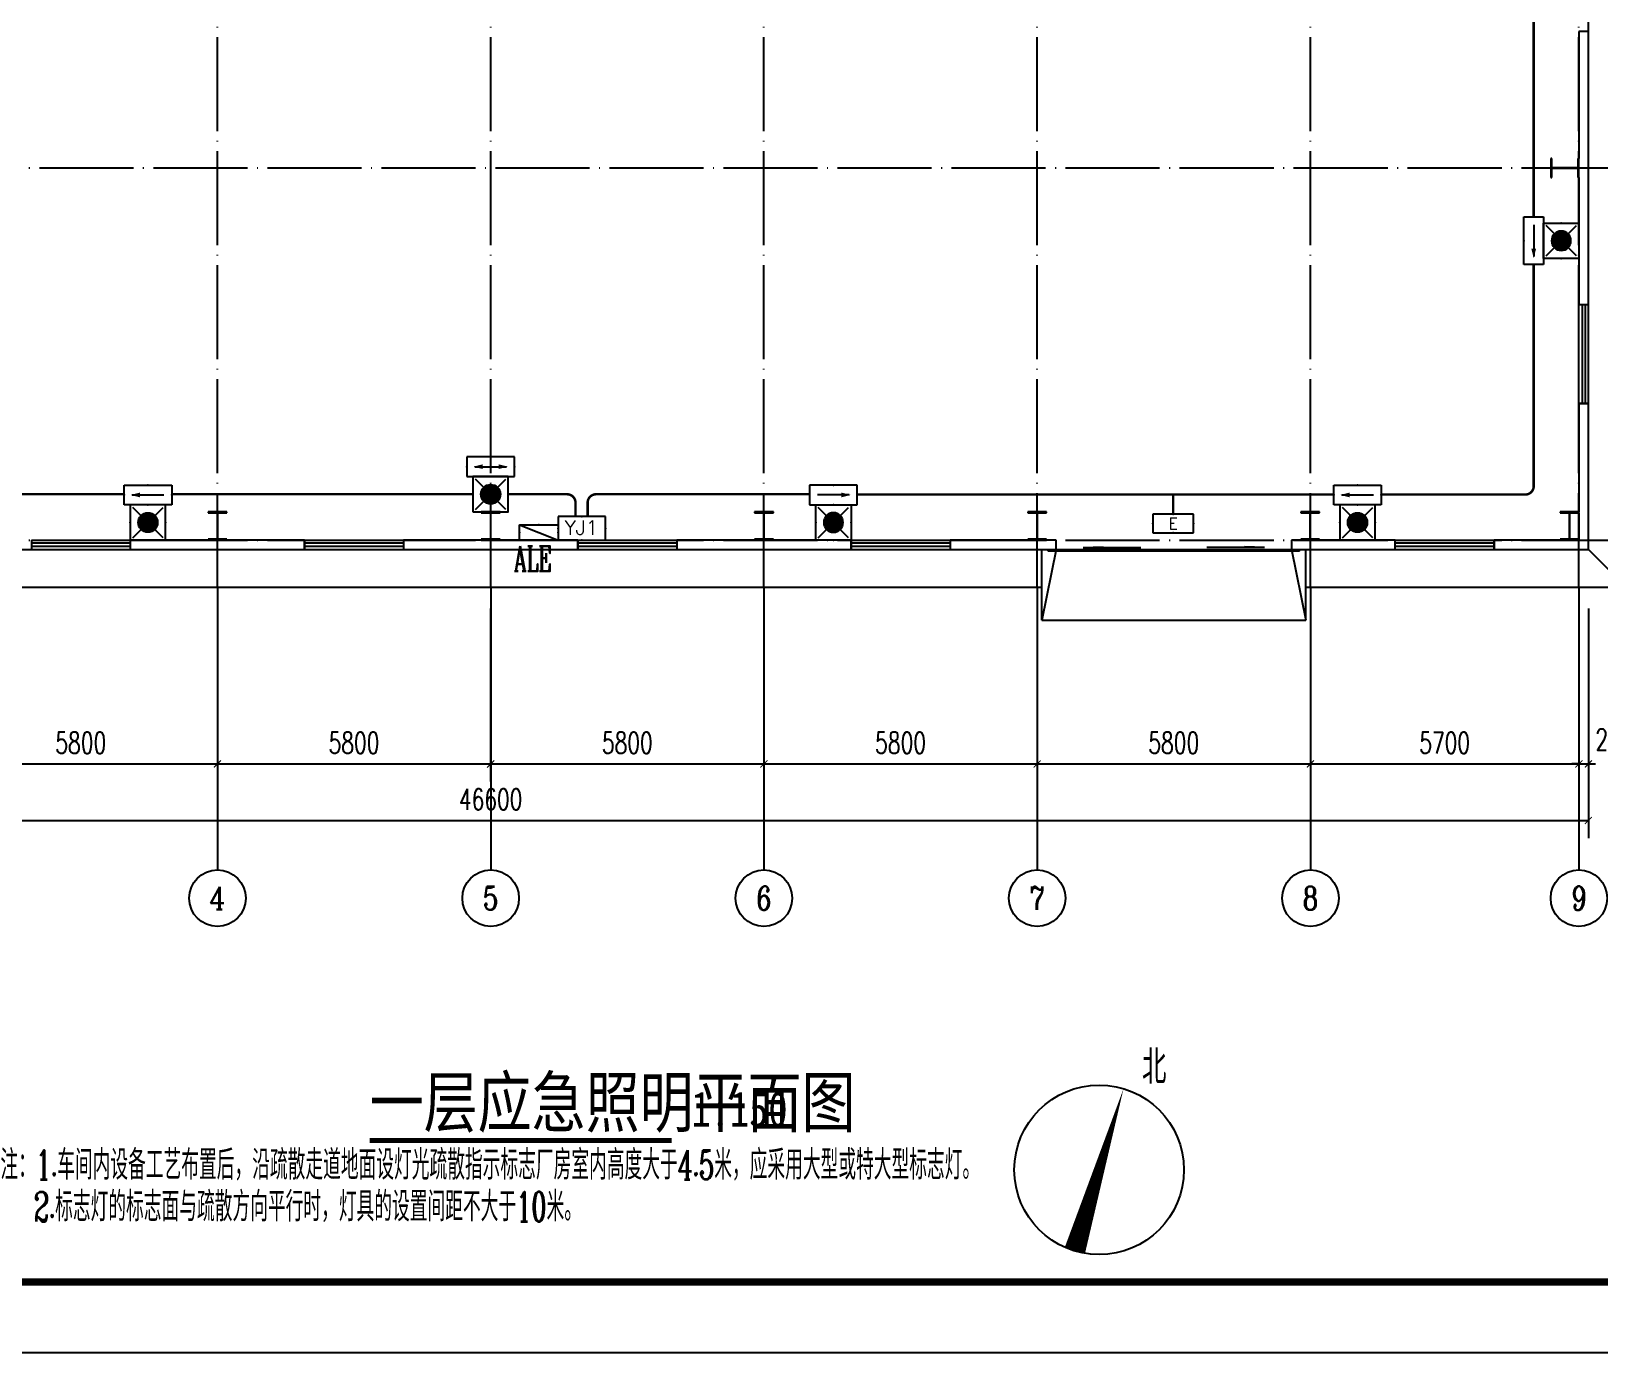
# Model space of a CAD drawing. Extents: x 1728470 to 1835391, y -157368 to 197905.
# Drawn here: x 1763234 to 1796502, y -24012 to 4035 of the extents above; entities that cross this region are included whole.
import ezdxf
from ezdxf.enums import TextEntityAlignment as Align

# ---------------------------------------------------------------- set-up
doc = ezdxf.new("R2010")
doc.units = 0
doc.header["$LTSCALE"] = 1000
doc.header["$MEASUREMENT"] = 0
doc.linetypes.add('DOTE', pattern=[2.42, 2, -0.2, 0.02, -0.2])
doc.layers.get('0').update_dxf_attribs({"linetype": 'CONTINUOUS'})
doc.layers.get('DEFPOINTS').update_dxf_attribs({"linetype": 'CONTINUOUS'})
for name, color, linetype in [('AXIS', 3, 'CONTINUOUS'), ('AXIS_TEXT', 7, 'CONTINUOUS'), ('COLUMN', 99, 'CONTINUOUS'), ('DIM_SYMB', 3, 'CONTINUOUS'), ('DOTE', 1, 'DOTE'), ('EQUIP-消防', 3, 'CONTINUOUS'), ('EQUIP-照明', 3, 'CONTINUOUS'), ('EQUIP-箱柜', 3, 'CONTINUOUS'), ('GROUND', 2, 'CONTINUOUS'), ('PUB_TEXT', 7, 'CONTINUOUS'), ('PUB_TITLE', 4, 'CONTINUOUS'), ('STAIR', 2, 'CONTINUOUS'), ('TEL_SYMB', 3, 'CONTINUOUS'), ('TEL_TEXT', 7, 'CONTINUOUS'), ('WALL', 9, 'CONTINUOUS'), ('WINDOW', 99, 'CONTINUOUS'), ('WIRE-照明', 1, 'CONTINUOUS')]:
    doc.layers.add(name, color=color, linetype=linetype)
doc.styles.add('_TCH_AXIS', font='COMPLEX', dxfattribs={"bigfont": 'GBCBIG'})
doc.styles.add('_TCH_DIM', font='SIMPLEX', dxfattribs={"bigfont": 'GBCBIG'})
doc.styles.add('_TEL_DIM', font='SIMPLEX', dxfattribs={"width": 0.8, "height": 3.5, "bigfont": 'HZTXT'})
doc.styles.add('COMPLEX', font='COMPLEX')
doc.styles.add('DIM_FONT', font='SIMPLEX', dxfattribs={"width": 0.7, "bigfont": 'GBCBIG'})
doc.styles.get("Standard").update_dxf_attribs({"font": 'gbenor.shx', "bigfont": 'gbcbig.shx'})
doc.styles.add('STY53', font='COMPLEX', dxfattribs={"width": 0.6, "bigfont": 'HZTXT'})
doc.styles.add('新宋体', font='', dxfattribs={"width": 0.8})
doc.styles.get('新宋体').set_extended_font_data('NSimSun')
doc.dimstyles.new('DIMN150', dxfattribs={"dimscale": 1.5, "dimtxt": 300, "dimasz": 100, "dimexe": 250, "dimexo": 300, "dimgap": 150, "dimtad": 1, "dimdec": 0, "dimzin": 0, "dimtxsty": 'DIM_FONT', "dimblk": 'ARCHTICK', "dimcen": 0.09, "dimclrt": 7, "dimazin": 3, "dimtfac": 1, "dimtdec": 0, "dimtix": 1, "dimtmove": 0, "dimatfit": 3, "dimtolj": 1, "dimtzin": 0})

# ---------------------------------------------------------------- blocks, each defined once
blk = doc.blocks.new('$TCHSYS$WIN2D')
for p, q in [((-0.5, 0.5), (0.5, 0.5)), ((-0.5, 0.5), (-0.5, -0.5)), ((0.5, 0.5), (0.5, -0.5)), ((0.5, 0.167), (-0.5, 0.167)), ((0.5, -0.167), (-0.5, -0.167)), ((-0.5, -0.5), (0.5, -0.5))]:
    blk.add_line(p, q)
blk = doc.blocks.new('$DORLIB2D$00000130')
at = {"color": 0, "linetype": 'CONTINUOUS'}
for p, q in [((-0.5333, 0.6601), (-0.5333, 0.5127)), ((0, 0.6601), (-0.5333, 0.6601)), ((0, 0.5127), (0, 0.6601)), ((0.5333, 0.6601), (0, 0.6601)), ((0.5333, 0.6601), (0.5333, 0.5127)), ((0, 0.5127), (-0.5333, 0.5127)), ((0.5333, 0.5127), (0, 0.5127)), ((-0.3853, 0.2694), (-0.1396, 0.2694)), ((-0.3853, 0.2694), (-0.2999, 0.2144)), ((-0.2999, 0.2144), (-0.2999, 0.2694)), ((0.3853, 0.2694), (0.1396, 0.2694)), ((0.2999, 0.2144), (0.2999, 0.2694)), ((0.3853, 0.2694), (0.2999, 0.2144))]:
    blk.add_line(p, q, dxfattribs=at)
blk = doc.blocks.new('_AXISO')
blk.add_circle((0, 0), 0.5)
at = {"layer": 'AXIS_TEXT', "style": 'COMPLEX', "width": 1.041667}
blk.add_attdef('A', text='', height=0.56, dxfattribs=at).set_placement((-0.25, -0.28), (0.25, -0.28), align=Align.FIT)
blk = doc.blocks.new('_ARCHTICK')
at = {"color": 0, "linetype": 'BYBLOCK', "const_width": 0.15}
blk.add_lwpolyline([(-0.5, -0.5), (0.5, 0.5)], dxfattribs=at)
blk = doc.blocks.new('*D49')
at = {"layer": 'AXIS', "color": 0}
for p, q in [((1750186, 55701), (1750186, 50826)), ((1796786, 55701), (1796786, 50826)), ((1750186, 51201), (1796786, 51201))]:
    blk.add_line(p, q, dxfattribs=at)
at = {"layer": 'DEFPOINTS', "color": 0}
for p in [(1750186, 56151), (1796786, 56151), (1796786, 51201)]:
    blk.add_point(p, dxfattribs=at)
at = {"layer": 'AXIS', "color": 0, "xscale": 150, "yscale": 150, "zscale": 150, "rotation": 180}
blk.add_blockref('_ARCHTICK', (1750186, 51201), dxfattribs=at)
at = {"layer": 'AXIS', "color": 0, "xscale": 150, "yscale": 150, "zscale": 150}
blk.add_blockref('_ARCHTICK', (1796786, 51201), dxfattribs=at)
at = {"layer": 'AXIS', "color": 7, "insert": (1773486, 51651), "char_height": 450, "attachment_point": 5, "style": 'DIM_FONT'}
blk.add_mtext('\\A1;46600', dxfattribs=at)
blk = doc.blocks.new('*D53')
at = {"layer": 'AXIS', "color": 0}
for p, q in [((1761886, 55701), (1761886, 52026)), ((1767686, 55701), (1767686, 52026)), ((1761886, 52401), (1767686, 52401))]:
    blk.add_line(p, q, dxfattribs=at)
at = {"layer": 'DEFPOINTS', "color": 0}
for p in [(1761886, 56151), (1767686, 56151), (1767686, 52401)]:
    blk.add_point(p, dxfattribs=at)
at = {"layer": 'AXIS', "color": 0, "xscale": 150, "yscale": 150, "zscale": 150, "rotation": 180}
blk.add_blockref('_ARCHTICK', (1761886, 52401), dxfattribs=at)
at = {"layer": 'AXIS', "color": 0, "xscale": 150, "yscale": 150, "zscale": 150}
blk.add_blockref('_ARCHTICK', (1767686, 52401), dxfattribs=at)
at = {"layer": 'AXIS', "color": 7, "insert": (1764786, 52851), "char_height": 450, "attachment_point": 5, "style": 'DIM_FONT'}
blk.add_mtext('\\A1;5800', dxfattribs=at)
blk = doc.blocks.new('*D54')
at = {"layer": 'AXIS', "color": 0}
for p, q in [((1767686, 55701), (1767686, 52026)), ((1773486, 55701), (1773486, 52026)), ((1767686, 52401), (1773486, 52401))]:
    blk.add_line(p, q, dxfattribs=at)
at = {"layer": 'DEFPOINTS', "color": 0}
for p in [(1767686, 56151), (1773486, 56151), (1773486, 52401)]:
    blk.add_point(p, dxfattribs=at)
at = {"layer": 'AXIS', "color": 0, "xscale": 150, "yscale": 150, "zscale": 150, "rotation": 180}
blk.add_blockref('_ARCHTICK', (1767686, 52401), dxfattribs=at)
at = {"layer": 'AXIS', "color": 0, "xscale": 150, "yscale": 150, "zscale": 150}
blk.add_blockref('_ARCHTICK', (1773486, 52401), dxfattribs=at)
at = {"layer": 'AXIS', "color": 7, "insert": (1770586, 52851), "char_height": 450, "attachment_point": 5, "style": 'DIM_FONT'}
blk.add_mtext('\\A1;5800', dxfattribs=at)
blk = doc.blocks.new('*D55')
at = {"layer": 'AXIS', "color": 0}
for p, q in [((1773486, 55701), (1773486, 52026)), ((1779286, 55701), (1779286, 52026)), ((1773486, 52401), (1779286, 52401))]:
    blk.add_line(p, q, dxfattribs=at)
at = {"layer": 'DEFPOINTS', "color": 0}
for p in [(1773486, 56151), (1779286, 56151), (1779286, 52401)]:
    blk.add_point(p, dxfattribs=at)
at = {"layer": 'AXIS', "color": 0, "xscale": 150, "yscale": 150, "zscale": 150, "rotation": 180}
blk.add_blockref('_ARCHTICK', (1773486, 52401), dxfattribs=at)
at = {"layer": 'AXIS', "color": 0, "xscale": 150, "yscale": 150, "zscale": 150}
blk.add_blockref('_ARCHTICK', (1779286, 52401), dxfattribs=at)
at = {"layer": 'AXIS', "color": 7, "insert": (1776386, 52851), "char_height": 450, "attachment_point": 5, "style": 'DIM_FONT'}
blk.add_mtext('\\A1;5800', dxfattribs=at)
blk = doc.blocks.new('*D56')
at = {"layer": 'AXIS', "color": 0}
for p, q in [((1779286, 55701), (1779286, 52026)), ((1785086, 55701), (1785086, 52026)), ((1779286, 52401), (1785086, 52401))]:
    blk.add_line(p, q, dxfattribs=at)
at = {"layer": 'DEFPOINTS', "color": 0}
for p in [(1779286, 56151), (1785086, 56151), (1785086, 52401)]:
    blk.add_point(p, dxfattribs=at)
at = {"layer": 'AXIS', "color": 0, "xscale": 150, "yscale": 150, "zscale": 150, "rotation": 180}
blk.add_blockref('_ARCHTICK', (1779286, 52401), dxfattribs=at)
at = {"layer": 'AXIS', "color": 0, "xscale": 150, "yscale": 150, "zscale": 150}
blk.add_blockref('_ARCHTICK', (1785086, 52401), dxfattribs=at)
at = {"layer": 'AXIS', "color": 7, "insert": (1782186, 52851), "char_height": 450, "attachment_point": 5, "style": 'DIM_FONT'}
blk.add_mtext('\\A1;5800', dxfattribs=at)
blk = doc.blocks.new('*D57')
at = {"layer": 'AXIS', "color": 0}
for p, q in [((1785086, 55701), (1785086, 52026)), ((1790886, 55701), (1790886, 52026)), ((1785086, 52401), (1790886, 52401))]:
    blk.add_line(p, q, dxfattribs=at)
at = {"layer": 'DEFPOINTS', "color": 0}
for p in [(1785086, 56151), (1790886, 56151), (1790886, 52401)]:
    blk.add_point(p, dxfattribs=at)
at = {"layer": 'AXIS', "color": 0, "xscale": 150, "yscale": 150, "zscale": 150, "rotation": 180}
blk.add_blockref('_ARCHTICK', (1785086, 52401), dxfattribs=at)
at = {"layer": 'AXIS', "color": 0, "xscale": 150, "yscale": 150, "zscale": 150}
blk.add_blockref('_ARCHTICK', (1790886, 52401), dxfattribs=at)
at = {"layer": 'AXIS', "color": 7, "insert": (1787986, 52851), "char_height": 450, "attachment_point": 5, "style": 'DIM_FONT'}
blk.add_mtext('\\A1;5800', dxfattribs=at)
blk = doc.blocks.new('*D58')
at = {"layer": 'AXIS', "color": 0}
for p, q in [((1790886, 55701), (1790886, 52026)), ((1796586, 55701), (1796586, 52026)), ((1790886, 52401), (1796586, 52401))]:
    blk.add_line(p, q, dxfattribs=at)
at = {"layer": 'DEFPOINTS', "color": 0}
for p in [(1790886, 56151), (1796586, 56151), (1796586, 52401)]:
    blk.add_point(p, dxfattribs=at)
at = {"layer": 'AXIS', "color": 0, "xscale": 150, "yscale": 150, "zscale": 150, "rotation": 180}
blk.add_blockref('_ARCHTICK', (1790886, 52401), dxfattribs=at)
at = {"layer": 'AXIS', "color": 0, "xscale": 150, "yscale": 150, "zscale": 150}
blk.add_blockref('_ARCHTICK', (1796586, 52401), dxfattribs=at)
at = {"layer": 'AXIS', "color": 7, "insert": (1793736, 52851), "char_height": 450, "attachment_point": 5, "style": 'DIM_FONT'}
blk.add_mtext('\\A1;5700', dxfattribs=at)
blk = doc.blocks.new('*D59')
at = {"layer": 'AXIS', "color": 0}
for p, q in [((1796586, 55701), (1796586, 52026)), ((1796786, 55701), (1796786, 52026)), ((1796586, 52401), (1796436, 52401)), ((1796586, 52401), (1796786, 52401)), ((1796786, 52401), (1796936, 52401))]:
    blk.add_line(p, q, dxfattribs=at)
at = {"layer": 'DEFPOINTS', "color": 0}
for p in [(1796586, 56151), (1796786, 56151), (1796786, 52401)]:
    blk.add_point(p, dxfattribs=at)
at = {"layer": 'AXIS', "color": 0, "xscale": 150, "yscale": 150, "zscale": 150}
blk.add_blockref('_ARCHTICK', (1796586, 52401), dxfattribs=at)
at = {"layer": 'AXIS', "color": 0, "xscale": 150, "yscale": 150, "zscale": 150, "rotation": 180}
blk.add_blockref('_ARCHTICK', (1796786, 52401), dxfattribs=at)
at = {"layer": 'AXIS', "color": 7, "insert": (1797341, 52919), "char_height": 450, "attachment_point": 5, "style": 'DIM_FONT'}
blk.add_mtext('\\A1;200', dxfattribs=at)
blk = doc.blocks.new('$EQUIP$00001167')
for p, q in [((-0.429, 0.429), (0.429, -0.429)), ((-0.429, -0.429), (0.429, 0.429))]:
    blk.add_line(p, q)
blk.add_lwpolyline([(-0.5, 0.5), (-0.5, -0.5), (0.5, -0.5), (0.5, 0.5)], close=True)
blk.add_circle((0, 0), 0.275)
for p in [(0, 0.5), (-0.5, 0), (0.5, 0), (0, -0.5)]:
    blk.add_point(p)
for points in [[(-0.238, 0.137), (0.238, 0.137), (-0.275, 0), (0.275, 0)], [(-0.238, -0.137), (0.238, -0.137), (-0.275, 0), (0.275, 0)], [(-0.137, 0.238), (0.137, 0.238), (-0.238, 0.137), (0.238, 0.137)], [(0, 0.275), (0, 0.275), (-0.137, 0.238), (0.137, 0.238)], [(-0.137, -0.238), (0.137, -0.238), (-0.238, -0.137), (0.238, -0.137)], [(0, -0.275), (0, -0.275), (-0.137, -0.238), (0.137, -0.238)]]:
    blk.add_solid(points)
at = {"flags": 9}
blk.add_attdef('A', (0, 0), '', height=0.00002, dxfattribs=at)
blk = doc.blocks.new('$EQUIP$00001776')
for p, q in [((0.72, 0.66), (-0.72, 0.66)), ((-0.72, 0.66), (-0.72, 0)), ((0.72, 0), (0.72, 0.66)), ((-0.72, 0), (0.72, 0))]:
    blk.add_line(p, q)
for p in [(0, 0.66), (-0.72, 0.33), (0, 0), (0.72, 0.33)]:
    blk.add_point(p)
blk = doc.blocks.new('$EQUIP$00001687')
for p, q in [((0.72, 0.6), (-0.72, 0.6)), ((-0.72, 0.6), (-0.72, 0)), ((0.72, 0), (0.72, 0.6)), ((-0.72, 0), (0.72, 0))]:
    blk.add_line(p, q)
at = {"color": 7}
blk.add_line((-0.48, 0.3), (0.48, 0.3), dxfattribs=at)
for p in [(0, 0.6), (-0.72, 0.3), (0, 0), (0.72, 0.3)]:
    blk.add_point(p)
blk.add_solid([(0.24, 0.228), (0.528, 0.3), (0.24, 0.372)])
blk = doc.blocks.new('$EQUIP$00001686')
for p, q in [((0.72, 0.6), (-0.72, 0.6)), ((-0.72, 0.6), (-0.72, 0)), ((0.72, 0), (0.72, 0.6)), ((-0.72, 0), (0.72, 0))]:
    blk.add_line(p, q)
at = {"color": 7}
blk.add_line((-0.48, 0.3), (0.48, 0.3), dxfattribs=at)
for p in [(0, 0.6), (-0.72, 0.3), (0, 0), (0.72, 0.3)]:
    blk.add_point(p)
blk.add_solid([(-0.24, 0.228), (-0.528, 0.3), (-0.24, 0.372)])
blk = doc.blocks.new('$EQUIP$00001685')
for p, q in [((0.72, 0.6), (-0.72, 0.6)), ((-0.72, 0.6), (-0.72, 0)), ((0.72, 0), (0.72, 0.6)), ((-0.72, 0), (0.72, 0))]:
    blk.add_line(p, q)
at = {"color": 7}
blk.add_line((-0.48, 0.3), (0.48, 0.3), dxfattribs=at)
for p in [(0, 0.6), (-0.72, 0.3), (0, 0), (0.72, 0.3)]:
    blk.add_point(p)
for points in [[(-0.24, 0.228), (-0.528, 0.3), (-0.24, 0.372)], [(0.24, 0.228), (0.528, 0.3), (0.24, 0.372)]]:
    blk.add_solid(points)
blk = doc.blocks.new('$EQUIP$00001924')
for p, q in [((-0.65, 0.65), (-0.65, 0)), ((0.65, 0.65), (-0.65, 0.65)), ((0.65, 0), (0.65, 0.65)), ((-0.65, 0), (0.65, 0))]:
    blk.add_line(p, q)
for p in [(0, 0.65), (-0.65, 0.325), (0, 0), (0.65, 0.325)]:
    blk.add_point(p)
at = {"color": 7, "style": '_TEL_DIM'}
blk.add_attdef('$TEXT$', text='', height=0.4, dxfattribs=at).set_placement((-0.014, 0.343), align=Align.MIDDLE_CENTER)
blk = doc.blocks.new('$EQUIP$00002942')
for p, q in [((-0.75, 0.6), (-0.75, 0)), ((-0.75, 0), (0.75, 0.6)), ((0.75, 0.6), (-0.75, 0.6)), ((-0.75, 0), (0.75, 0)), ((0.75, 0), (0.75, 0.6))]:
    blk.add_line(p, q)
at = {"const_width": 0.04}
blk.add_lwpolyline([(-0.75, 0.6), (-0.75, 0), (0.75, 0), (0.75, 0.6), (-0.75, 0.6), (-0.75, 0)], dxfattribs=at)
for p in [(-0.75, 0.3), (0, 0.6), (0, 0), (0.75, 0.3)]:
    blk.add_point(p)
blk = doc.blocks.new('D3323')
at = {"layer": 'AXIS', "color": 8}
for p, q in [((1767686.3, 56151.1), (1767686.3, 50151.1)), ((1773486.3, 56151.1), (1773486.3, 50151.1)), ((1779286.3, 56151.1), (1779286.3, 50151.1)), ((1785086.3, 56151.1), (1785086.3, 50151.1)), ((1790886.3, 56151.1), (1790886.3, 50151.1)), ((1796586.3, 56151.1), (1796586.3, 50151.1))]:
    blk.add_line(p, q, dxfattribs=at)
at = {"layer": 'COLUMN', "color": 8}
for p, q in [((1796008.3, 65251.1), (1795986.3, 65251.1)), ((1795986.3, 65251.1), (1795986.3, 64851.1)), ((1796008.3, 65062.1), (1796008.3, 65251.1)), ((1796586.3, 65251.1), (1796564.3, 65251.1)), ((1796564.3, 65251.1), (1796564.3, 65062.1)), ((1796586.3, 64851.1), (1796586.3, 65251.1)), ((1796013.3, 65057.1), (1796008.3, 65062.1)), ((1796008.3, 65040.1), (1796013.3, 65045.1)), ((1796008.3, 64851.1), (1796008.3, 65040.1)), ((1796559.3, 65057.1), (1796013.3, 65057.1)), ((1796013.3, 65045.1), (1796559.3, 65045.1)), ((1796564.3, 65062.1), (1796559.3, 65057.1)), ((1796559.3, 65045.1), (1796564.3, 65040.1)), ((1796564.3, 65040.1), (1796564.3, 64851.1)), ((1795986.3, 64851.1), (1796008.3, 64851.1)), ((1796564.3, 64851.1), (1796586.3, 64851.1)), ((1767886.3, 57751.1), (1767486.3, 57751.1)), ((1767486.3, 57751.1), (1767486.3, 57729.1)), ((1767486.3, 57729.1), (1767675.3, 57729.1)), ((1767675.3, 57729.1), (1767680.3, 57724.1)), ((1767680.3, 57724.1), (1767680.3, 57178.1)), ((1767692.3, 57724.1), (1767697.3, 57729.1)), ((1767692.3, 57178.1), (1767692.3, 57724.1)), ((1767697.3, 57729.1), (1767886.3, 57729.1)), ((1767886.3, 57729.1), (1767886.3, 57751.1)), ((1773686.3, 57751.1), (1773286.3, 57751.1)), ((1773286.3, 57751.1), (1773286.3, 57729.1)), ((1773286.3, 57729.1), (1773475.3, 57729.1)), ((1773475.3, 57729.1), (1773480.3, 57724.1)), ((1773480.3, 57724.1), (1773480.3, 57178.1)), ((1773492.3, 57724.1), (1773497.3, 57729.1)), ((1773492.3, 57178.1), (1773492.3, 57724.1)), ((1773497.3, 57729.1), (1773686.3, 57729.1)), ((1773686.3, 57729.1), (1773686.3, 57751.1)), ((1779486.3, 57751.1), (1779086.3, 57751.1)), ((1779086.3, 57751.1), (1779086.3, 57729.1)), ((1779086.3, 57729.1), (1779275.3, 57729.1)), ((1779275.3, 57729.1), (1779280.3, 57724.1)), ((1779280.3, 57724.1), (1779280.3, 57178.1)), ((1779292.3, 57724.1), (1779297.3, 57729.1)), ((1779292.3, 57178.1), (1779292.3, 57724.1)), ((1779297.3, 57729.1), (1779486.3, 57729.1)), ((1779486.3, 57729.1), (1779486.3, 57751.1)), ((1785286.3, 57751.1), (1784886.3, 57751.1)), ((1784886.3, 57751.1), (1784886.3, 57729.1)), ((1784886.3, 57729.1), (1785075.3, 57729.1)), ((1785075.3, 57729.1), (1785080.3, 57724.1)), ((1785080.3, 57724.1), (1785080.3, 57178.1)), ((1785092.3, 57724.1), (1785097.3, 57729.1)), ((1785092.3, 57178.1), (1785092.3, 57724.1)), ((1785097.3, 57729.1), (1785286.3, 57729.1)), ((1785286.3, 57729.1), (1785286.3, 57751.1)), ((1791080.3, 57751.1), (1790680.3, 57751.1)), ((1790680.3, 57751.1), (1790680.3, 57729.1)), ((1790680.3, 57729.1), (1790869.3, 57729.1)), ((1790869.3, 57729.1), (1790874.3, 57724.1)), ((1790874.3, 57724.1), (1790874.3, 57178.1)), ((1790886.3, 57724.1), (1790891.3, 57729.1)), ((1790886.3, 57178.1), (1790886.3, 57724.1)), ((1790891.3, 57729.1), (1791080.3, 57729.1)), ((1791080.3, 57729.1), (1791080.3, 57751.1)), ((1796586.3, 57751.1), (1796186.3, 57751.1)), ((1796186.3, 57751.1), (1796186.3, 57729.1)), ((1796186.3, 57729.1), (1796375.3, 57729.1)), ((1796375.3, 57729.1), (1796380.3, 57724.1)), ((1796380.3, 57724.1), (1796380.3, 57178.1)), ((1796392.3, 57724.1), (1796397.3, 57729.1)), ((1796392.3, 57178.1), (1796392.3, 57724.1)), ((1796397.3, 57729.1), (1796586.3, 57729.1)), ((1796586.3, 57729.1), (1796586.3, 57751.1)), ((1767675.3, 57173.1), (1767486.3, 57173.1)), ((1767486.3, 57173.1), (1767486.3, 57151.1)), ((1767486.3, 57151.1), (1767886.3, 57151.1)), ((1767680.3, 57178.1), (1767675.3, 57173.1)), ((1767697.3, 57173.1), (1767692.3, 57178.1)), ((1767886.3, 57173.1), (1767697.3, 57173.1)), ((1767886.3, 57151.1), (1767886.3, 57173.1)), ((1773475.3, 57173.1), (1773286.3, 57173.1)), ((1773286.3, 57173.1), (1773286.3, 57151.1)), ((1773286.3, 57151.1), (1773686.3, 57151.1)), ((1773480.3, 57178.1), (1773475.3, 57173.1)), ((1773497.3, 57173.1), (1773492.3, 57178.1)), ((1773686.3, 57173.1), (1773497.3, 57173.1)), ((1773686.3, 57151.1), (1773686.3, 57173.1)), ((1779275.3, 57173.1), (1779086.3, 57173.1)), ((1779086.3, 57173.1), (1779086.3, 57151.1)), ((1779086.3, 57151.1), (1779486.3, 57151.1)), ((1779280.3, 57178.1), (1779275.3, 57173.1)), ((1779297.3, 57173.1), (1779292.3, 57178.1)), ((1779486.3, 57173.1), (1779297.3, 57173.1)), ((1779486.3, 57151.1), (1779486.3, 57173.1)), ((1785075.3, 57173.1), (1784886.3, 57173.1)), ((1784886.3, 57173.1), (1784886.3, 57151.1)), ((1784886.3, 57151.1), (1785286.3, 57151.1)), ((1785080.3, 57178.1), (1785075.3, 57173.1)), ((1785097.3, 57173.1), (1785092.3, 57178.1)), ((1785286.3, 57173.1), (1785097.3, 57173.1)), ((1785286.3, 57151.1), (1785286.3, 57173.1)), ((1790869.3, 57173.1), (1790680.3, 57173.1)), ((1790680.3, 57173.1), (1790680.3, 57151.1)), ((1790680.3, 57151.1), (1791080.3, 57151.1)), ((1790874.3, 57178.1), (1790869.3, 57173.1)), ((1790891.3, 57173.1), (1790886.3, 57178.1)), ((1791080.3, 57173.1), (1790891.3, 57173.1)), ((1791080.3, 57151.1), (1791080.3, 57173.1)), ((1796375.3, 57173.1), (1796186.3, 57173.1)), ((1796186.3, 57173.1), (1796186.3, 57151.1)), ((1796186.3, 57151.1), (1796586.3, 57151.1)), ((1796380.3, 57178.1), (1796375.3, 57173.1)), ((1796397.3, 57173.1), (1796392.3, 57178.1)), ((1796586.3, 57173.1), (1796397.3, 57173.1)), ((1796586.3, 57151.1), (1796586.3, 57173.1))]:
    blk.add_line(p, q, dxfattribs=at)
at = {"layer": 'DOTE', "color": 8}
for p, q in [((1767686.3, 56151.1), (1767686.3, 89751.1)), ((1773486.3, 56151.1), (1773486.3, 89751.1)), ((1779286.3, 56151.1), (1779286.3, 89751.1)), ((1785086.3, 56151.1), (1785086.3, 89751.1)), ((1790886.3, 56151.1), (1790886.3, 89751.1)), ((1796586.3, 56151.1), (1796586.3, 89751.1)), ((1749386.3, 65051.1), (1797586.3, 65051.1)), ((1749386.3, 57151.1), (1797586.3, 57151.1))]:
    blk.add_line(p, q, dxfattribs=at)
at = {"layer": 'GROUND', "color": 8}
for p, q in [((1796786.3, 56951.1), (1796786.3, 88951.1)), ((1761786.2, 56951.1), (1785186.2, 56951.1)), ((1790786.2, 56951.1), (1796786.3, 56951.1)), ((1796786.3, 56951.1), (1797586.3, 56151.1)), ((1761786.2, 56151.1), (1785186.2, 56151.1)), ((1790786.2, 56151.1), (1797586.3, 56151.1))]:
    blk.add_line(p, q, dxfattribs=at)
at = {"layer": 'STAIR', "color": 8}
for p, q in [((1785186.2, 55451.1), (1785186.2, 56951.1)), ((1785186.2, 56951.1), (1790786.2, 56951.1)), ((1785486.2, 56951.1), (1785186.2, 55451.1)), ((1790486.2, 56951.1), (1790786.2, 55451.1)), ((1790786.2, 55451.1), (1790786.2, 56951.1)), ((1785186.2, 55451.1), (1790786.2, 55451.1))]:
    blk.add_line(p, q, dxfattribs=at)
at = {"layer": 'WALL', "color": 8}
for p, q in [((1796786.3, 67951.6), (1796586.3, 67951.6)), ((1796586.3, 67951.6), (1796586.3, 65251.1)), ((1796786.3, 65062.1), (1796786.3, 67951.6)), ((1796786.3, 62151.6), (1796786.3, 65062.1)), ((1796586.3, 64851.1), (1796586.3, 62151.6)), ((1796586.3, 62151.6), (1796786.3, 62151.6)), ((1796786.3, 60051.6), (1796586.3, 60051.6)), ((1796586.3, 60051.6), (1796586.3, 57751.1)), ((1796786.3, 56951.1), (1796786.3, 60051.6)), ((1796586.3, 57729.1), (1796586.3, 57173.1)), ((1767486.3, 57151.1), (1765836.3, 57151.1)), ((1765836.3, 57151.1), (1765836.3, 56951.1)), ((1765836.3, 56951.1), (1767686.3, 56951.1)), ((1767686.3, 56951.1), (1769536.3, 56951.1)), ((1769536.3, 57151.1), (1767886.3, 57151.1)), ((1769536.3, 56951.1), (1769536.3, 57151.1)), ((1773286.3, 57151.1), (1771636.3, 57151.1)), ((1771636.3, 57151.1), (1771636.3, 56951.1)), ((1771636.3, 56951.1), (1773486.3, 56951.1)), ((1773486.3, 56951.1), (1775336.3, 56951.1)), ((1775336.3, 57151.1), (1773686.3, 57151.1)), ((1775336.3, 56951.1), (1775336.3, 57151.1)), ((1779086.3, 57151.1), (1777436.3, 57151.1)), ((1777436.3, 57151.1), (1777436.3, 56951.1)), ((1777436.3, 56951.1), (1779286.3, 56951.1)), ((1779286.3, 56951.1), (1781136.3, 56951.1)), ((1781136.3, 57151.1), (1779486.3, 57151.1)), ((1781136.3, 56951.1), (1781136.3, 57151.1)), ((1784886.3, 57151.1), (1783236.3, 57151.1)), ((1783236.3, 57151.1), (1783236.3, 56951.1)), ((1783236.3, 56951.1), (1785086.3, 56951.1)), ((1785086.3, 56951.1), (1785486.2, 56951.1)), ((1785486.2, 57151.1), (1785286.3, 57151.1)), ((1785486.2, 56951.1), (1785486.2, 57151.1)), ((1790680.3, 57151.1), (1790486.2, 57151.1)), ((1790486.2, 57151.1), (1790486.2, 56951.1)), ((1790486.2, 56951.1), (1790880.3, 56951.1)), ((1790880.3, 56951.1), (1792686.3, 56951.1)), ((1792686.3, 57151.1), (1791080.3, 57151.1)), ((1792686.3, 56951.1), (1792686.3, 57151.1)), ((1796186.3, 57151.1), (1794786.3, 57151.1)), ((1794786.3, 57151.1), (1794786.3, 56951.1)), ((1794786.3, 56951.1), (1796786.3, 56951.1))]:
    blk.add_line(p, q, dxfattribs=at)
at = {"layer": 'AXIS', "color": 8}
ref = blk.add_blockref('_AXISO', (1767686.3, 49551.1), dxfattribs=dict(at, xscale=1200, yscale=1200, zscale=1200))
ref.add_attrib('A', '4', dxfattribs={"layer": 'AXIS_TEXT', "color": 8, "height": 480.7, "style": '_TCH_AXIS', "width": 0.9375}).set_placement((1767514.6, 49310.7), (1767858, 49310.7), align=Align.FIT)
ref = blk.add_blockref('_AXISO', (1773486.3, 49551.1), dxfattribs=dict(at, xscale=1200, yscale=1200, zscale=1200))
ref.add_attrib('A', '5', dxfattribs={"layer": 'AXIS_TEXT', "color": 8, "height": 493.2, "style": '_TCH_AXIS'}).set_placement((1773321.9, 49304.5), (1773650.7, 49304.5), align=Align.FIT)
ref = blk.add_blockref('_AXISO', (1779286.3, 49551.1), dxfattribs=dict(at, xscale=1200, yscale=1200, zscale=1200))
ref.add_attrib('A', '6', dxfattribs={"layer": 'AXIS_TEXT', "color": 8, "height": 506.1, "style": '_TCH_AXIS', "width": 0.928571}).set_placement((1779129.6, 49298), (1779442.9, 49298), align=Align.FIT)
ref = blk.add_blockref('_AXISO', (1785086.3, 49551.1), dxfattribs=dict(at, xscale=1200, yscale=1200, zscale=1200))
ref.add_attrib('A', '7', dxfattribs={"layer": 'AXIS_TEXT', "color": 8, "height": 493.2, "style": '_TCH_AXIS'}).set_placement((1784921.9, 49304.5), (1785250.7, 49304.5), align=Align.FIT)
ref = blk.add_blockref('_AXISO', (1790886.3, 49551.1), dxfattribs=dict(at, xscale=1200, yscale=1200, zscale=1200))
ref.add_attrib('A', '8', dxfattribs={"layer": 'AXIS_TEXT', "color": 8, "height": 493.2, "style": '_TCH_AXIS'}).set_placement((1790721.9, 49304.5), (1791050.7, 49304.5), align=Align.FIT)
ref = blk.add_blockref('_AXISO', (1796586.3, 49551.1), dxfattribs=dict(at, xscale=1200, yscale=1200, zscale=1200))
ref.add_attrib('A', '9', dxfattribs={"layer": 'AXIS_TEXT', "color": 8, "height": 506.1, "style": '_TCH_AXIS', "width": 0.928571}).set_placement((1796429.6, 49298), (1796742.9, 49298), align=Align.FIT)
at = {"layer": 'WINDOW', "color": 8, "xscale": 2100, "yscale": 200, "zscale": 2100, "rotation": 90}
blk.add_blockref('$TCHSYS$WIN2D', (1796686.3, 61101.6), dxfattribs=at)
at = {"layer": 'WINDOW', "color": 8}
for name, p, xscale, yscale, zscale in [('$TCHSYS$WIN2D', (1764786.3, 57051.1), 2100, 200, 2100), ('$TCHSYS$WIN2D', (1770586.3, 57051.1), 2100, 200, 2100), ('$TCHSYS$WIN2D', (1776386.3, 57051.1), 2100, 200, 2100), ('$TCHSYS$WIN2D', (1782186.3, 57051.1), 2100, 200, 2100), ('$DORLIB2D$00000130', (1787986.2, 57051.1), 5000, -200, 5000), ('$TCHSYS$WIN2D', (1793736.3, 57051.1), 2100, -200, 2100)]:
    blk.add_blockref(name, p, dxfattribs=dict(at, xscale=xscale, yscale=yscale, zscale=zscale))
at = {"layer": 'AXIS', "color": 8}
for p1, p2, distance, picture, middle in [((1750186.3, 56151.1), (1796786.3, 56151.1), -4950, '*D49', (1773486.3, 51651.1)), ((1761886.3, 56151.1), (1767686.3, 56151.1), -3750, '*D53', (1764786.3, 52851.1)), ((1767686.3, 56151.1), (1773486.3, 56151.1), -3750, '*D54', (1770586.3, 52851.1)), ((1773486.3, 56151.1), (1779286.3, 56151.1), -3750, '*D55', (1776386.3, 52851.1)), ((1779286.3, 56151.1), (1785086.3, 56151.1), -3750, '*D56', (1782186.3, 52851.1)), ((1785086.3, 56151.1), (1790886.3, 56151.1), -3750, '*D57', (1787986.3, 52851.1)), ((1790886.3, 56151.1), (1796586.3, 56151.1), -3750, '*D58', (1793736.3, 52851.1))]:
    dim = blk.add_aligned_dim(p1=p1, p2=p2, distance=distance, dimstyle='DIMN150', dxfattribs=at)
    dim.commit()
    dim.dimension.update_dxf_attribs({"geometry": picture, "text_midpoint": middle})
dim = blk.add_linear_dim(base=(1796786.3, 52401.1), p1=(1796586.3, 56151.1), p2=(1796786.3, 56151.1), angle=0, dimstyle='DIMN150', dxfattribs=at)
dim.commit()
dim.dimension.update_dxf_attribs({"geometry": '*D59', "text_midpoint": (1797341.3, 52918.6), "dimtype": 161})

msp = doc.modelspace()

# ---------------------------------------------------------------- linework, layer by layer
at = {"layer": 'DIM_SYMB'}
msp.add_lwpolyline([(1785381, -21855, 450, 0, 0), (1786418, -18407, 0, 0, 0)], format="xyseb", dxfattribs=at)
msp.add_circle((1785899, -20131), 1800, dxfattribs=at)
at = {"layer": 'PUB_TITLE'}
msp.add_lwpolyline([(1728675, -24012), (1817775, -24012), (1817775, 38988), (1728675, 38988)], close=True, dxfattribs=at)
at = {"layer": 'PUB_TITLE', "const_width": 150}
msp.add_lwpolyline([(1732425, -22512), (1816275, -22512), (1816275, 37488), (1732425, 37488)], close=True, dxfattribs=at)
at = {"layer": 'TEL_SYMB', "color": 1, "const_width": 105}
msp.add_lwpolyline([(1770416, -19509), (1776826, -19509)], dxfattribs=at)
at = {"layer": 'WIRE-照明', "linetype": 'CONTINUOUS', "const_width": 52.5}
for points in [[(1795124, 94), (1795124, 6986)], [(1765205, -5791), (1755088, -5791)], [(1772609, -5791), (1766213, -5791)], [(1780763, -5798), (1790880, -5798)], [(1787470, -6213), (1787470, -5798)]]:
    msp.add_lwpolyline(points, dxfattribs=at)
for points in [[(1795124, -914), (1795124, -5618, -0.414214), (1794944, -5798), (1791888, -5798)], [(1773359, -5791), (1774605, -5791, -0.414214), (1774785, -5971), (1774785, -6265)], [(1775042, -6265), (1775042, -5971, -0.414214), (1775222, -5791), (1779755, -5791)]]:
    msp.add_lwpolyline(points, format="xyb", dxfattribs=at)

# ---------------------------------------------------------------- block references
msp.add_blockref('D3323', (-502, -63917))
at = {"layer": 'EQUIP-消防', "xscale": 770, "yscale": 770, "zscale": 770.0000000000001}
msp.add_blockref('$EQUIP$00001924', (1774919, -6766), dxfattribs=at).add_auto_attribs({'$TEXT$': 'YJ1'})
at = {"layer": 'EQUIP-照明'}
for name, p, xscale, yscale, zscale, rotation in [('$EQUIP$00001687', (1795334, -410), -700, 700, 700, 90), ('$EQUIP$00001167', (1795709, -410), -750, 750, 750, 270), ('$EQUIP$00001686', (1765709, -5596), -700, 700, 700, 180), ('$EQUIP$00001167', (1772984, -5791), 750, 750, 750, 90), ('$EQUIP$00001686', (1780259, -5596), 700, 700, 700, 180), ('$EQUIP$00001686', (1791384, -5596), -700, 700, 700, 180), ('$EQUIP$00001167', (1765709, -6391), 750, 750, 750, 90), ('$EQUIP$00001167', (1780259, -6391), -750, 750, 750, 270), ('$EQUIP$00001167', (1791384, -6391), 750, 750, 750, 90)]:
    msp.add_blockref(name, p, dxfattribs=dict(at, xscale=xscale, yscale=yscale, zscale=zscale, rotation=rotation))
at = {"layer": 'EQUIP-照明', "xscale": 700, "yscale": 700, "zscale": 700}
msp.add_blockref('$EQUIP$00001685', (1772984, -5416), dxfattribs=at)
at = {"layer": 'EQUIP-照明'}
ref = msp.add_blockref('$EQUIP$00001776', (1787470, -6609), dxfattribs=dict(at, xscale=600, yscale=600, zscale=600))
ref.add_attrib('$TEXT$', 'E', dxfattribs={"layer": '0', "color": 7, "height": 240, "style": '_TEL_DIM'}).set_placement((1787470, -6411), align=Align.MIDDLE_CENTER)
at = {"layer": 'EQUIP-箱柜', "xscale": -546, "yscale": 546, "zscale": 546, "rotation": 180}
msp.add_blockref('$EQUIP$00002942', (1774009, -6438), dxfattribs=at)

# ---------------------------------------------------------------- texts
at = {"layer": 'PUB_TEXT', "style": '_TCH_DIM'}
msp.add_text('北', height=723, dxfattribs=at).set_placement((1786808, -18311))
at = {"layer": 'TEL_TEXT', "color": 1, "style": '新宋体', "width": 0.8}
for s, height, p in [('一层应急照明平面图', 1050, (1770416, -19218)), ('1:150', 750, (1777246, -19218))]:
    msp.add_text(s, height=height, dxfattribs=at).set_placement(p)
at = {"layer": 'WIRE-照明', "color": 3, "linetype": 'CONTINUOUS', "style": 'STY53', "width": 0.6}
msp.add_text('ALE', height=532.2, dxfattribs=at).set_placement((1773879, -7159), align=Align.MIDDLE)
for s, p in [('注：1.车间内设备工艺布置后，沿疏散走道地面设灯光疏散指示标志厂房室内高度大于4.5米，应采用大型或特大型标志灯。', (1762578, -20340)), ('2.标志灯的标志面与疏散方向平行时，灯具的设置间距不大于10米。', (1763288, -21226))]:
    msp.add_text(s, height=627.26, dxfattribs=at).set_placement(p)

doc.saveas('drawing.dxf')
